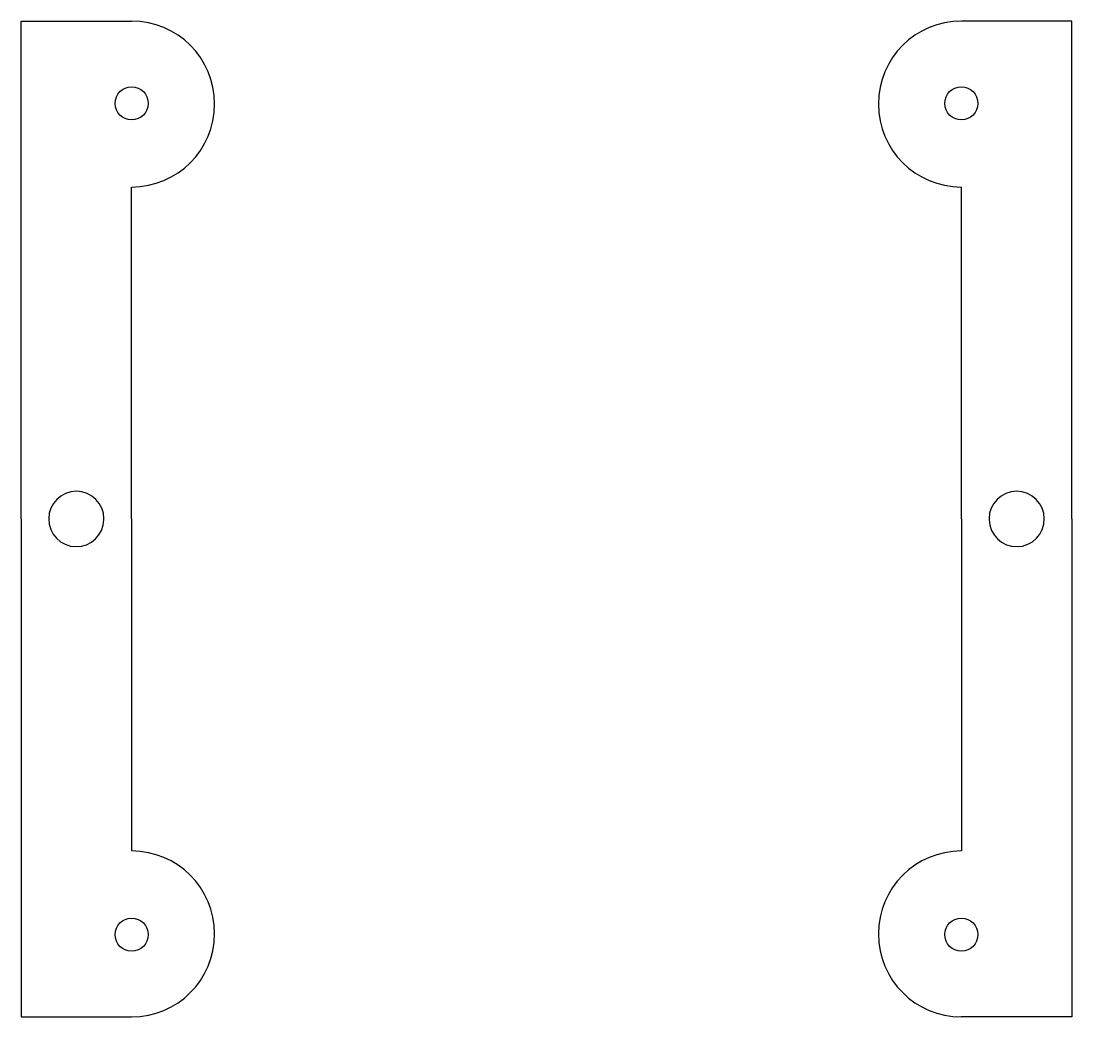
# Model space of a CAD drawing. Header units: millimetres. Extents: x 67.7 to 162.7, y 40.8 to 130.8.
import ezdxf

# ---------------------------------------------------------------- set-up
doc = ezdxf.new("R2010")
doc.units = ezdxf.units.MM
doc.layers.get('0').update_dxf_attribs({"lineweight": 25, "true_color": 0xffffff})
doc.layers.add('Sketch Geometry (ANSI)', color=7, linetype='Continuous', lineweight=25, true_color=0xffffff)

# ---------------------------------------------------------------- blocks, each defined once
blk = doc.blocks.new('LGA 1150 to LGA 1366 Custom')
at = {"layer": 'Sketch Geometry (ANSI)'}
for p, q in [((8.681, 55.751), (8.681, 100.751)), ((8.681, 100.751), (18.681, 100.751)), ((103.681, 100.751), (93.681, 100.751)), ((103.681, 55.751), (103.681, 100.751)), ((18.681, 55.751), (18.681, 85.751)), ((93.681, 55.751), (93.681, 85.751)), ((8.681, 55.751), (8.681, 10.751)), ((18.681, 55.751), (18.681, 25.751)), ((93.681, 55.751), (93.681, 25.751)), ((103.681, 55.751), (103.681, 10.751)), ((8.681, 10.751), (18.681, 10.751)), ((103.681, 10.751), (93.681, 10.751))]:
    blk.add_line(p, q, dxfattribs=at)
for centre in [(18.681, 93.311), (93.681, 93.311), (18.681, 18.191), (93.681, 18.191)]:
    blk.add_circle(centre, 1.5, dxfattribs=at)
for centre, radius, start, end in [((18.681, 93.251), 7.5, 270, 90), ((93.681, 93.251), 7.5, 90, 270), ((13.681, 55.751), 2.5, 0.41567, 358.59811), ((98.681, 55.751), 2.5, 181.40189, 179.58433), ((13.681, 55.751), 2.5, 358.59811, 0.41567), ((98.681, 55.751), 2.5, 179.58433, 181.40189), ((18.681, 18.251), 7.5, 270, 90), ((93.681, 18.251), 7.5, 90, 270)]:
    blk.add_arc(centre, radius, start, end, dxfattribs=at)

msp = doc.modelspace()

# ---------------------------------------------------------------- block references
msp.add_blockref('LGA 1150 to LGA 1366 Custom', (59, 30))

doc.saveas('drawing.dxf')
